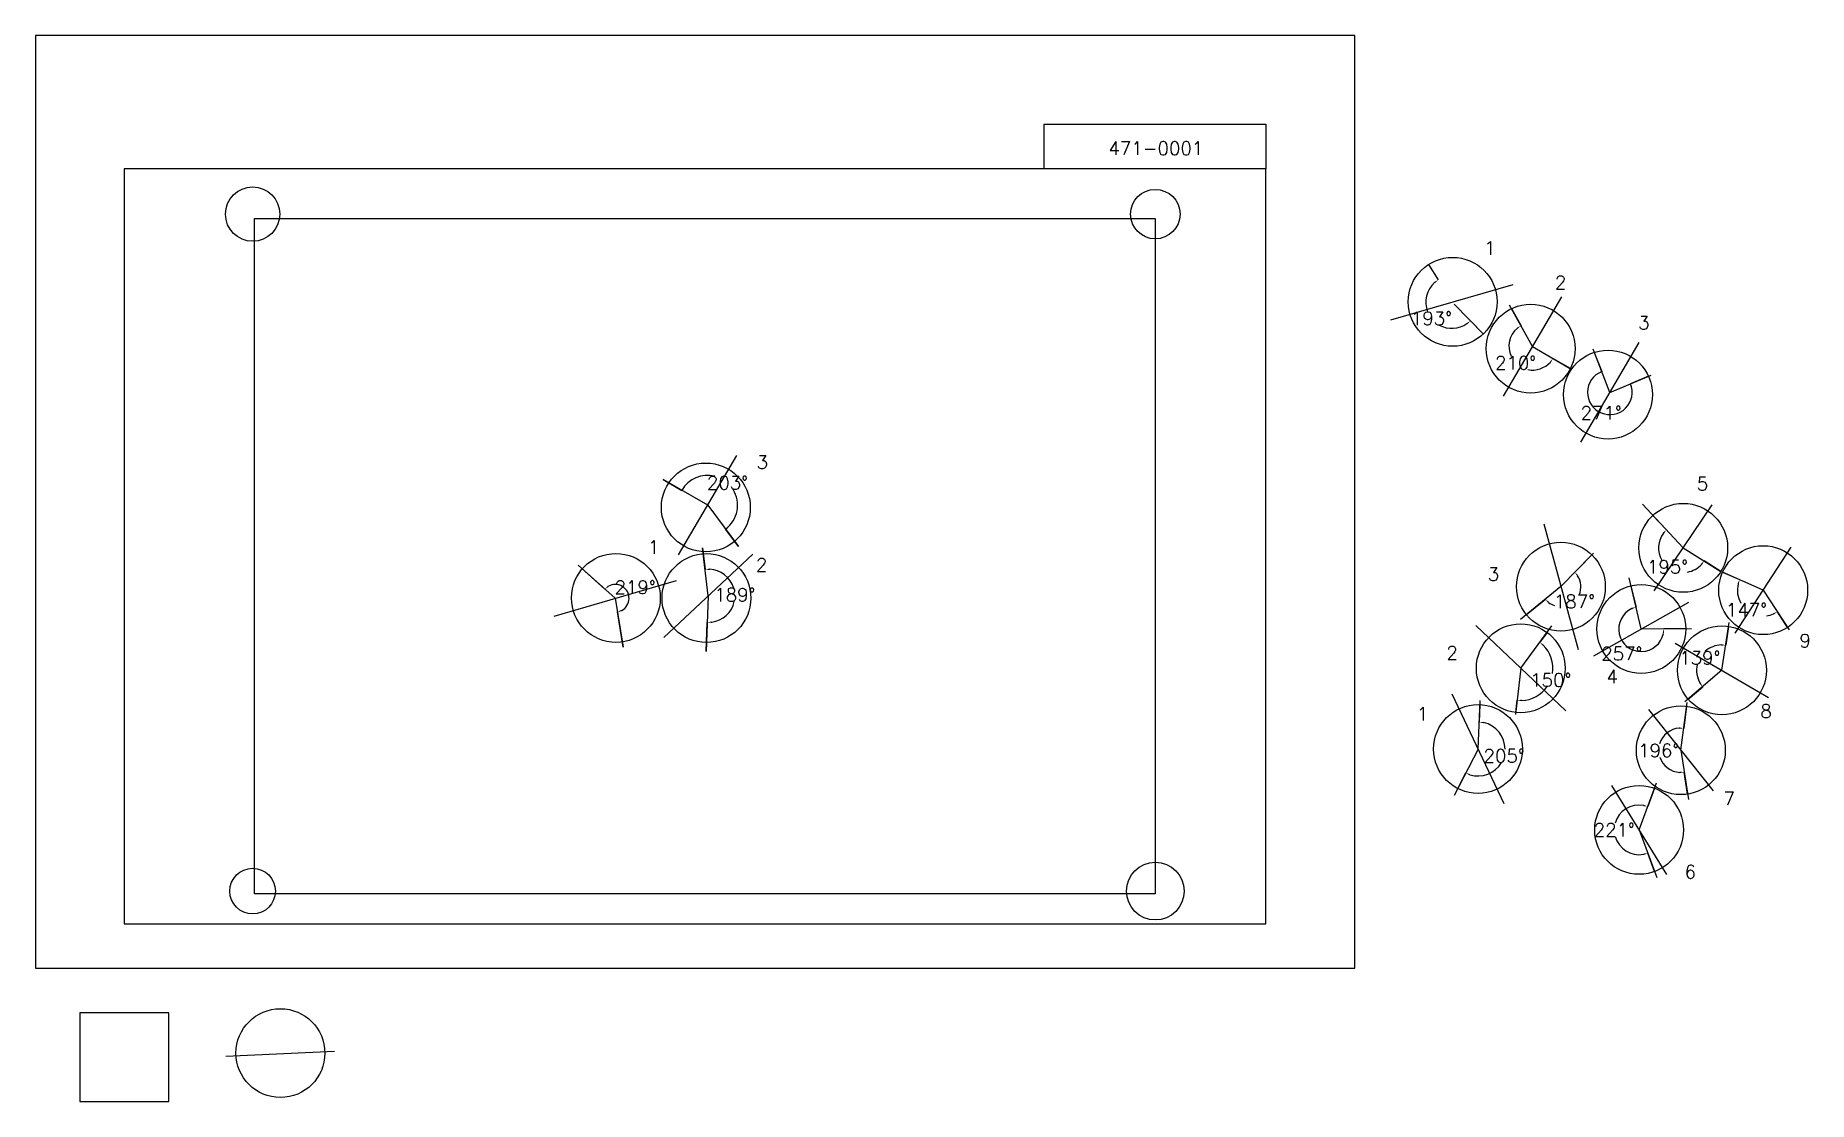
# Model space of a CAD drawing. Extents: x 0 to 1995680, y -150000 to 1050000.
import ezdxf

# ---------------------------------------------------------------- set-up
doc = ezdxf.new("R2010")
doc.units = 0
doc.header["$MEASUREMENT"] = 0
doc.layers.get('0').update_dxf_attribs({"linetype": 'CONTINUOUS'})
doc.layers.get('Defpoints').update_dxf_attribs({"linetype": 'CONTINUOUS'})
for name, color, linetype in [('_0-0_', 7, 'CONTINUOUS'), ('_0-1_V-nasSTD', 7, 'CONTINUOUS'), ('_0-2_番号', 7, 'CONTINUOUS'), ('ADD_LINE', 7, 'CONTINUOUS'), ('文字', 7, 'CONTINUOUS'), ('画像', 7, 'CONTINUOUS')]:
    doc.layers.add(name, color=color, linetype=linetype)
doc.layers.add('位置合わせ用', color=7, linetype='CONTINUOUS', plot=False)
doc.styles.get("Standard").update_dxf_attribs({"font": 'txt', "height": 15000, "bigfont": 'bigfont.shx'})
doc.dimstyles.get("Standard").update_dxf_attribs({"dimtxt": 0.18, "dimasz": 0.18, "dimexe": 0.18, "dimexo": 0.0625, "dimgap": 0.09, "dimtad": 0, "dimtih": 1, "dimtoh": 1, "dimdec": 4, "dimzin": 0, "dimdsep": 46, "dimtxsty": 'Standard', "dimcen": 0.09, "dimadec": 0, "dimazin": 0, "dimtfac": 1, "dimtdec": 4, "dimtofl": 0, "dimtmove": 0, "dimatfit": 3, "dimfxl": 1, "dimtolj": 1, "dimtzin": 0, "dimarcsym": 0})
picture_1 = doc.add_image_def('image1.jpg', size_in_pixel=(800, 600))

# ---------------------------------------------------------------- blocks, each defined once
blk = doc.blocks.new('-000-CCURVE_ORG002')
at = {"layer": '_0-0_', "color": 5, "linetype": 'Continuous'}
for p, q in [((30, -10), (10, -10)), ((10, -10), (10, -30)), ((30, -30), (30, -10)), ((10, -30), (30, -30))]:
    blk.add_line(p, q, dxfattribs=at)
blk = doc.blocks.new('-008-$$ATRU$$11$$背景色$$色$$0_0_0')
at = {"layer": '_0-2_番号'}
blk.add_blockref('-000-CCURVE_ORG002', (0, 0), dxfattribs=at)
blk = doc.blocks.new('*D27')
at = {"color": 0, "linetype": 'Continuous', "lineweight": -2}
for p, q in [((1568104, 792245), (1578880, 774840)), ((1629640, 714000), (1615070, 728792))]:
    blk.add_line(p, q, dxfattribs=at)
for start, end in [(131.496881, 201.309321), (240.743794, 304.832348)]:
    blk.add_arc((1594392, 749786), 29468, start, end, dxfattribs=at)
at = {"color": 0}
for points in [[(1575365, 771189), (1574370, 772526), (1578880, 774841)], [(1611756, 724957), (1610691, 726240), (1615070, 728792)]]:
    blk.add_solid(points, dxfattribs=at)
at = {"layer": 'Defpoints', "color": 0}
for p in [(1568104, 792245), (1565088, 746690), (1594392, 749786), (1629640, 714000)]:
    blk.add_point(p, dxfattribs=at)
at = {"color": 0, "linetype": 'Continuous', "insert": (1571223, 731578), "char_height": 15000, "attachment_point": 5}
blk.add_mtext('\\A1;193%%d', dxfattribs=at)
blk = doc.blocks.new('*D28')
at = {"color": 0, "linetype": 'Continuous', "lineweight": -2}
for p, q in [((1661270, 742552), (1672046, 723311)), ((1727583, 674939), (1708054, 686470))]:
    blk.add_line(p, q, dxfattribs=at)
for start, end in [(130.005432, 204.698825), (258.553097, 318.68482)]:
    blk.add_arc((1685082, 700035), 26678, start, end, dxfattribs=at)
at = {"color": 0}
for points in [[(1668405, 719784), (1667458, 721156), (1672046, 723311)], [(1705795, 681933), (1704445, 682911), (1708054, 686470)]]:
    blk.add_solid(points, dxfattribs=at)
at = {"layer": 'Defpoints', "color": 0}
for p in [(1661270, 742552), (1685082, 700035), (1658755, 695717), (1727583, 674939)]:
    blk.add_point(p, dxfattribs=at)
at = {"color": 0, "linetype": 'Continuous', "insert": (1666003, 681387), "char_height": 15000, "attachment_point": 5}
blk.add_mtext('\\A1;210%%d', dxfattribs=at)
blk = doc.blocks.new('*D31')
at = {"layer": 'ADD_LINE', "color": 0, "linetype": 'Continuous', "lineweight": -2}
for p, q in [((1754468, 693292), (1762933, 671691)), ((1815520, 666412), (1795295, 657972))]:
    blk.add_line(p, q, dxfattribs=at)
blk.add_arc((1772102, 648293), 25131, 111.399612, 22.651687, dxfattribs=at)
at = {"layer": 'ADD_LINE', "color": 0}
for points in [[(1762933, 671691), (1762933, 671692), (1762933, 671692)], [(1795295, 657972), (1795295, 657972), (1795295, 657972)]]:
    blk.add_solid(points, dxfattribs=at)
at = {"layer": 'Defpoints', "color": 0}
for p in [(1754468, 693293), (1815520, 666412), (1772102, 648293), (1781612, 625030)]:
    blk.add_point(p, dxfattribs=at)
at = {"layer": 'ADD_LINE', "color": 0, "linetype": 'Continuous', "insert": (1762293, 625154), "char_height": 15000, "attachment_point": 5}
blk.add_mtext('\\A1;271%%d', dxfattribs=at)
blk = doc.blocks.new('*D491')
at = {"color": 0, "linetype": 'Continuous', "lineweight": -2}
for p, q in [((1751739, 465489), (1732627, 445749)), ((1678130, 398067), (1699469, 415377))]:
    blk.add_line(p, q, dxfattribs=at)
for start, end in [(336.144896, 33.182037), (231.794704, 251.124092)]:
    blk.add_arc((1716960, 429566), 22524, start, end, dxfattribs=at)
at = {"color": 0}
for points in [[(1736454, 442424), (1735169, 441363), (1732627, 445749)], [(1703615, 412461), (1702445, 411274), (1699469, 415377)]]:
    blk.add_solid(points, dxfattribs=at)
at = {"layer": 'Defpoints', "color": 0}
for p in [(1751739, 465489), (1716960, 429566), (1721390, 407483), (1678130, 398067)]:
    blk.add_point(p, dxfattribs=at)
at = {"color": 0, "linetype": 'Continuous', "insert": (1732174, 412957), "char_height": 15000, "attachment_point": 5}
blk.add_mtext('\\A1;187%%d', dxfattribs=at)
blk = doc.blocks.new('*D492')
at = {"color": 0, "linetype": 'Continuous', "lineweight": -2}
for p, q in [((1795756, 430536), (1801502, 406567)), ((1857413, 381914), (1832765, 381914))]:
    blk.add_line(p, q, dxfattribs=at)
blk.add_arc((1807413, 381914), 25352, 114.799968, 348.681771, dxfattribs=at)
at = {"color": 0}
for points in [[(1797052, 404141), (1796506, 405715), (1801502, 406567)], [(1833102, 376856), (1831443, 377020), (1832765, 381914)]]:
    blk.add_solid(points, dxfattribs=at)
at = {"layer": 'Defpoints', "color": 0}
for p in [(1795756, 430536), (1807413, 381914), (1857413, 381914), (1782372, 377953)]:
    blk.add_point(p, dxfattribs=at)
at = {"color": 0, "linetype": 'Continuous', "insert": (1785522, 354154), "char_height": 15000, "attachment_point": 5}
blk.add_mtext('\\A1;257%%d', dxfattribs=at)
blk = doc.blocks.new('*D493')
at = {"color": 0, "linetype": 'Continuous', "lineweight": -2}
for p, q in [((1820530, 509821), (1835711, 493537)), ((1897056, 446799), (1878163, 458576))]:
    blk.add_line(p, q, dxfattribs=at)
for start, end in [(143.334675, 210.101384), (280.106779, 317.720454)]:
    blk.add_arc((1854625, 473248), 27737, start, end, dxfattribs=at)
at = {"color": 0}
for points in [[(1832997, 489256), (1831755, 490367), (1835711, 493537)], [(1875811, 454086), (1874482, 455091), (1878164, 458576)]]:
    blk.add_solid(points, dxfattribs=at)
at = {"layer": 'Defpoints', "color": 0}
for p in [(1820530, 509821), (1828248, 464670), (1854625, 473248), (1897056, 446799)]:
    blk.add_point(p, dxfattribs=at)
at = {"color": 0, "linetype": 'Continuous', "insert": (1836992, 451837), "char_height": 15000, "attachment_point": 5}
blk.add_mtext('\\A1;195%%d', dxfattribs=at)
blk = doc.blocks.new('*D494')
at = {"color": 0, "linetype": 'Continuous', "lineweight": -2}
for p, q in [((1898983, 445985), (1918111, 437442)), ((1972040, 383774), (1960558, 401296))]:
    blk.add_line(p, q, dxfattribs=at)
for start, end in [(165.807401, 210.211074), (277.248647, 293.36074)]:
    blk.add_arc((1944636, 425596), 29051, start, end, dxfattribs=at)
at = {"color": 0}
for points in [[(1917260, 432445), (1915685, 432991), (1918111, 437442)], [(1956551, 398192), (1955761, 399660), (1960558, 401296)]]:
    blk.add_solid(points, dxfattribs=at)
at = {"layer": 'Defpoints', "color": 0}
for p in [(1898983, 445985), (1944636, 425596), (1918315, 413302), (1972040, 383774)]:
    blk.add_point(p, dxfattribs=at)
at = {"color": 0, "linetype": 'Continuous', "insert": (1925802, 403477), "char_height": 15000, "attachment_point": 5}
blk.add_mtext('\\A1;147%%d', dxfattribs=at)
blk = doc.blocks.new('*D495')
at = {"color": 0, "linetype": 'Continuous', "lineweight": -2}
for p, q in [((1905768, 384875), (1902513, 363628)), ((1860169, 302989), (1876517, 316945))]:
    blk.add_line(p, q, dxfattribs=at)
for start, end in [(91.353178, 131.441588), (167.09141, 210.423453)]:
    blk.add_arc((1898196, 335452), 28505, start, end, dxfattribs=at)
at = {"color": 0}
for points in [[(1897470, 363117), (1897577, 364780), (1902513, 363628)], [(1872938, 320534), (1874295, 321501), (1876517, 316945)]]:
    blk.add_solid(points, dxfattribs=at)
at = {"layer": 'Defpoints', "color": 0}
for p in [(1905768, 384875), (1869843, 338388), (1898196, 335452), (1860169, 302988)]:
    blk.add_point(p, dxfattribs=at)
at = {"color": 0, "linetype": 'Continuous', "insert": (1873293, 349320), "char_height": 15000, "attachment_point": 5}
blk.add_mtext('\\A1;139%%d', dxfattribs=at)
blk = doc.blocks.new('*D496')
at = {"color": 0, "linetype": 'Continuous', "lineweight": -2}
for p, q in [((1858455, 295016), (1855197, 270165)), ((1859503, 196014), (1855720, 220790))]:
    blk.add_line(p, q, dxfattribs=at)
for start, end in [(94.038985, 163.131251), (198.141012, 267.174359)]:
    blk.add_arc((1851956, 245440), 24936, start, end, dxfattribs=at)
at = {"color": 0}
for points in [[(1850174, 269482), (1850224, 271148), (1855197, 270165)], [(1850769, 219702), (1850684, 221367), (1855720, 220790)]]:
    blk.add_solid(points, dxfattribs=at)
at = {"layer": 'Defpoints', "color": 0}
for p in [(1858455, 295016), (1830828, 258686), (1851956, 245440), (1859503, 196013)]:
    blk.add_point(p, dxfattribs=at)
at = {"color": 0, "linetype": 'Continuous', "insert": (1827020, 245176), "char_height": 15000, "attachment_point": 5}
blk.add_mtext('\\A1;196%%d', dxfattribs=at)
blk = doc.blocks.new('*D497')
at = {"color": 0, "linetype": 'Continuous', "lineweight": -2}
for p, q in [((1822212, 202729), (1814625, 182023)), ((1822429, 108915), (1814746, 129585))]:
    blk.add_line(p, q, dxfattribs=at)
for start, end in [(80.138657, 164.570745), (195.704123, 280.126128)]:
    blk.add_arc((1805008, 155782), 27948, start, end, dxfattribs=at)
at = {"color": 0}
for points in [[(1809579, 182512), (1810011, 184122), (1814625, 182024)], [(1810141, 127465), (1809703, 129073), (1814746, 129585)]]:
    blk.add_solid(points, dxfattribs=at)
at = {"layer": 'Defpoints', "color": 0}
for p in [(1822212, 202729), (1782577, 172453), (1805008, 155782), (1822429, 108915)]:
    blk.add_point(p, dxfattribs=at)
at = {"color": 0, "linetype": 'Continuous', "insert": (1777061, 155717), "char_height": 15000, "attachment_point": 5}
blk.add_mtext('\\A1;221%%d', dxfattribs=at)
blk = doc.blocks.new('*D498')
at = {"color": 0, "linetype": 'Continuous', "lineweight": -2}
for p, q in [((1625770, 296770), (1624955, 277149)), ((1600772, 202378), (1609775, 219831))]:
    blk.add_line(p, q, dxfattribs=at)
for start, end in [(359.485, 78.175433), (252.157684, 329.799221)]:
    blk.add_arc((1623695, 246814), 30362, start, end, dxfattribs=at)
at = {"color": 0}
for points in [[(1630020, 277358), (1629814, 275704), (1624955, 277149)], [(1614712, 218681), (1614072, 217142), (1609775, 219830)]]:
    blk.add_solid(points, dxfattribs=at)
at = {"layer": 'Defpoints', "color": 0}
for p in [(1625770, 296770), (1623695, 246814), (1643620, 223904), (1600771, 202378)]:
    blk.add_point(p, dxfattribs=at)
at = {"color": 0, "linetype": 'Continuous', "insert": (1653045, 239041), "char_height": 15000, "attachment_point": 5}
blk.add_mtext('\\A1;205%%d', dxfattribs=at)
blk = doc.blocks.new('*D499')
at = {"color": 0, "linetype": 'Continuous', "lineweight": -2}
for p, q in [((1701383, 378009), (1693229, 366905)), ((1666138, 288028), (1667695, 301715))]:
    blk.add_line(p, q, dxfattribs=at)
for start, end in [(350.928401, 45.795102), (271.425062, 325.127142)]:
    blk.add_arc((1671789, 337708), 36225, start, end, dxfattribs=at)
at = {"color": 0}
for points in [[(1697584, 364311), (1696507, 363039), (1693229, 366906)], [(1672727, 302327), (1672653, 300662), (1667695, 301715)]]:
    blk.add_solid(points, dxfattribs=at)
at = {"layer": 'Defpoints', "color": 0}
for p in [(1701383, 378009), (1671789, 337708), (1696760, 311465), (1666138, 288028)]:
    blk.add_point(p, dxfattribs=at)
at = {"color": 0, "linetype": 'Continuous', "insert": (1705518, 324496), "char_height": 15000, "attachment_point": 5}
blk.add_mtext('\\A1;150%%d', dxfattribs=at)
blk = doc.blocks.new('*D662')
at = {"color": 0, "linetype": 'Continuous', "lineweight": -2}
for p, q in [((610782, 453700), (640920, 426864)), ((661551, 361426), (655066, 401130))]:
    blk.add_line(p, q, dxfattribs=at)
blk.add_arc((652555, 416504), 15579, 297.746307, 119.847981, dxfattribs=at)
at = {"color": 0}
for points in [[(644276, 430663), (645326, 429370), (640920, 426864)], [(659543, 403507), (660072, 401927), (655066, 401130)]]:
    blk.add_solid(points, dxfattribs=at)
at = {"layer": 'Defpoints', "color": 0}
for p in [(610782, 453700), (652555, 416504), (667992, 414414), (661552, 361426)]:
    blk.add_point(p, dxfattribs=at)
at = {"color": 0, "linetype": 'Continuous', "insert": (674970, 428826), "char_height": 15000, "attachment_point": 5}
blk.add_mtext('\\A1;219%%d', dxfattribs=at)
blk = doc.blocks.new('*D667')
at = {"color": 0, "linetype": 'Continuous', "lineweight": -2}
for p, q in [((750930, 473085), (753806, 448936)), ((754983, 356701), (756215, 389346))]:
    blk.add_line(p, q, dxfattribs=at)
for start, end in [(16.926421, 87.202016), (277.428013, 347.856777)]:
    blk.add_arc((757343, 419235), 29911, start, end, dxfattribs=at)
at = {"color": 0}
for points in [[(758774, 449943), (758832, 448277), (753806, 448936)], [(761171, 390408), (761248, 388743), (756215, 389346)]]:
    blk.add_solid(points, dxfattribs=at)
at = {"layer": 'Defpoints', "color": 0}
for p in [(750930, 473086), (757343, 419235), (783458, 404654), (754983, 356701)]:
    blk.add_point(p, dxfattribs=at)
at = {"color": 0, "linetype": 'Continuous', "insert": (787229, 420443), "char_height": 15000, "attachment_point": 5}
blk.add_mtext('\\A1;189%%d', dxfattribs=at)
blk = doc.blocks.new('*D670')
at = {"layer": 'ADD_LINE', "color": 0, "linetype": 'Continuous', "lineweight": -2}
for p, q in [((706345, 550096), (727511, 537964)), ((791462, 474823), (776825, 494355))]:
    blk.add_line(p, q, dxfattribs=at)
for start, end in [(76.473325, 150.17942), (306.846872, 31.73251)]:
    blk.add_arc((756670, 521251), 33610, start, end, dxfattribs=at)
at = {"layer": 'ADD_LINE', "color": 0}
for points in [[(727511, 537964), (727511, 537964), (727511, 537964)], [(776825, 494355), (776825, 494355), (776825, 494355)]]:
    blk.add_solid(points, dxfattribs=at)
at = {"layer": 'Defpoints', "color": 0}
for p in [(706345, 550096), (756670, 521251), (789191, 529736), (791462, 474822)]:
    blk.add_point(p, dxfattribs=at)
at = {"layer": 'ADD_LINE', "color": 0, "linetype": 'Continuous', "insert": (778935, 546428), "char_height": 15000, "attachment_point": 5}
blk.add_mtext('\\A1;203%%d', dxfattribs=at)

msp = doc.modelspace()

# ---------------------------------------------------------------- linework, layer by layer
at = {"layer": '_0-1_V-nasSTD', "color": 7, "linetype": 'Continuous'}
for p, q in [((1485000, 1050000), (0, 1050000)), ((0, 1050000), (0, 0)), ((1485000, 1050000), (0, 1050000)), ((0, 1050000), (0, 0)), ((1485000, 0), (1485000, 1050000)), ((1485000, 0), (1485000, 1050000)), ((1135000, 950000), (1135000, 900000)), ((1135000, 950000), (1385000, 950000)), ((1385000, 950000), (1385000, 900000)), ((1385000, 900000), (100000, 900000)), ((100000, 900000), (100000, 50000)), ((1385000, 50000), (1385000, 900000)), ((100000, 50000), (1385000, 50000)), ((0, 0), (1485000, 0)), ((0, 0), (1485000, 0))]:
    msp.add_line(p, q, dxfattribs=at)
at = {"layer": 'ADD_LINE', "color": 1, "linetype": 'Continuous'}
for p, q in [((1525489.26411, 729736.80972), (1663294.76411, 769835.80972)), ((1652183.75, 644122.25), (1717980.25, 755947.75)), ((1739204, 592380), (1805000.5, 704205.5)), ((723772.09608, 465338), (789568.59608, 577163.5)), ((1821877.5, 424988.75), (1887372.5, 521508.25)), ((1697570.25, 500232.75), (1736350.75, 358900.25)), ((707256.94142, 372334.29129), (807428.44142, 466136.29129)), ((1913181.5, 377335.75), (1976091.5, 473855.25)), ((583651.84534, 396454.8361), (721457.34534, 436553.8361)), ((1753929.625, 351651), (1860896.375, 412176)), ((1621047.25, 385691.75), (1722530.75, 289723.25)), ((1845628, 366045.25), (1950765, 304858.75)), ((1652998, 185073.625), (1594392, 308553.375)), ((1815685.75, 291198.75), (1888225.25, 199682.25)), ((1774077.375, 205907.625), (1835939.625, 105656.375)), ((214262.32302, -98799.56876), (336470.78129, -93322.43898))]:
    msp.add_line(p, q, dxfattribs=at)
at = {"layer": 'ADD_LINE', "color": 5, "linetype": 'Continuous'}
for p, q in [((1596753.25, 747633.75), (1629814.8632, 713821.27417)), ((1685082, 700035), (1659184.32722, 746275.9796)), ((1685082, 700035), (1729204.75, 673981.25)), ((1772102.25, 648292.75), (1753088.25, 696812.75)), ((1772102.25, 648292.75), (1818728.75, 667751.25)), ((756670.34608, 521250.75), (706345.05422, 550095.96892)), ((756670.34608, 521250.75), (791462, 474822.5)), ((1854625, 473248.5), (1808849, 522350.5)), ((757342.69142, 419235.29129), (750930, 473085.5)), ((1716960.5, 429566.5), (1753562.5, 467373)), ((1854625, 473248.5), (1897056.43973, 446799.05913)), ((652554.59534, 416504.3361), (610782.04668, 453699.95844)), ((1807413, 381913.5), (1793639, 439367)), ((1944636.5, 425595.5), (1898982.72033, 445985.01696)), ((757342.69142, 419235.29129), (754983, 356701)), ((1716960.5, 429566.5), (1671317, 392540)), ((1944636.5, 425595.5), (1973774.5, 381126)), ((652554.59534, 416504.3361), (661551.5, 361426)), ((1671789, 337707.5), (1706795, 385379.5)), ((1807413, 381913.5), (1863954, 382324.5)), ((1898196.5, 335452), (1906453.5, 389349)), ((1671789, 337707.5), (1665848.5, 285484.5)), ((1898196.5, 335452), (1856470.5, 299831.5)), ((1623695, 246813.5), (1625961, 301369)), ((1851955.5, 245440.5), (1859012, 299267)), ((1623695, 246813.5), (1596663, 194414)), ((1851955.5, 245440.5), (1860424, 189982.5)), ((1805008.5, 155782), (1824425, 208767)), ((1805008.5, 155782), (1824967.5, 102086))]:
    msp.add_line(p, q, dxfattribs=at)
at = {"layer": 'ADD_LINE', "color": 5, "linetype": 'ByBlock'}
for centre in [(1595122.531, 750173.16957), (1682964.15392, 697503.40947), (1769984.40392, 645761.15947), (754552.5, 518719.15947), (1854625, 473248.5), (1716960.5, 429566.5), (653285.11223, 416891.19595), (755224.84534, 416703.70076), (1944636.5, 425595.5), (1807413, 381913.5), (1671789, 337707.5), (1898196.5, 335452), (1623695, 246813.5), (1851955.5, 245440.5), (1805008.5, 155782), (275704.61091, -95468.83904)]:
    msp.add_circle(centre, 50000, dxfattribs=at)
at = {"layer": '位置合わせ用', "color": 5, "linetype": 'Continuous'}
for centre, radius in [((244424.4, 848880.595), 30579.2687), ((1260424.4, 848880.595), 27848.33235), ((244424.4, 86880.595), 25672.78835), ((1260424.4, 86880.595), 32483.49996)]:
    msp.add_circle(centre, radius, dxfattribs=at)

# ---------------------------------------------------------------- block references
at = {"layer": '_0-0_', "xscale": 5000, "yscale": 5000, "zscale": 5000}
msp.add_blockref('-008-$$ATRU$$11$$背景色$$色$$0_0_0', (0, 0), dxfattribs=at)

# ---------------------------------------------------------------- texts
at = {"layer": '文字', "linetype": 'Continuous'}
msp.add_text('471-0001', height=15000, dxfattribs=at).set_placement((1207698.06436, 915464.91089))
at = {"layer": '文字', "color": 5, "linetype": 'Continuous'}
for s, p in [('1', (1630487.25, 803200.25)), ('2', (1710202.25, 764419.75)), ('3', (1803921.25, 719176.25)), ('3', (811728, 562256)), ('5', (1869915.5, 537924.5)), ('1', (689390.98589, 466583.08043)), ('2', (810894, 446659)), ('3', (1634648.5, 436234)), ('2', (1588112.5, 347470.5)), ('9', (1985394, 361259)), ('4', (1768225, 320755)), ('1', (1554675.5, 278872.5)), ('8', (1941443, 281975)), ('7', (1900077.5, 183732)), ('6', (1856126.5, 101001))]:
    msp.add_text(s, height=15000, dxfattribs=at).set_placement(p)

# ---------------------------------------------------------------- dimensions: what is measured, and where the dimension line sits
at = {"color": 5, "linetype": 'Continuous'}
for base, center, p1, p2, picture, middle in [((1565087.53393, 746690.32692), (1594392.01411, 749786.30972), (1568104.28301, 792244.70716), (1629640.37756, 713999.72255), '*D27', (1571223.47133, 731577.62241)), ((1658755.37189, 695717.29916), (1685082, 700035), (1661270.03834, 742551.88724), (1727582.99975, 674938.86655), '*D28', (1666003.1859, 681387.40657)), ((1828247.78266, 464669.97736), (1854625, 473248.5), (1820530.00471, 509820.77496), (1897056.43973, 446799.05913), '*D493', (1836992.31129, 451837.35959)), ((783458.22352, 404653.57541), (757342.69142, 419235.29129), (750930, 473085.5), (754983, 356701), '*D667', (787228.93755, 420443.49128)), ((1721390.09476, 407482.85738), (1716960.5, 429566.5), (1678130.31175, 398067.03206), (1751738.96223, 465489.45318), '*D491', (1732173.79314, 412957.33707)), ((667992.37483, 414414.45735), (652554.59534, 416504.3361), (610782, 453700), (661551.5, 361426), '*D662', (674969.90347, 428825.80088)), ((1918314.78218, 413302.45288), (1944636.5, 425595.5), (1898982.72033, 445985.01696), (1972039.66207, 383773.65513), '*D494', (1925801.91661, 403477.40097)), ((1782371.80396, 377952.81807), (1807413, 381913.5), (1795756.22764, 430535.71363), (1857413, 381913.5), '*D492', (1785522.0665, 354154.083)), ((1869843.38327, 338388.13925), (1898196.5, 335452), (1905768.1427, 384875.37733), (1860168.60968, 302988.48883), '*D495', (1873292.67853, 349319.94211)), ((1696759.55691, 311464.59843), (1671789, 337707.5), (1701382.75886, 378008.98181), (1666137.81658, 288027.88521), '*D499', (1705518.41059, 324495.93475)), ((1643620.26767, 223904.13343), (1623695, 246813.5), (1625769.99506, 296770.4254), (1600771.49485, 202378.00843), '*D498', (1653045.2288, 239040.50589)), ((1830827.87159, 258686.19425), (1851955.5, 245440.5), (1858454.74523, 295016.29865), (1859503.06849, 196013.44051), '*D496', (1827020.47673, 245176.46757)), ((1782577.26898, 172453.19885), (1805008.5, 155782), (1822212.38039, 202729.06061), (1822429.15575, 108914.94597), '*D497', (1777060.60516, 155717.42107))]:
    dim = msp.add_angular_dim_3p(base=base, center=center, p1=p1, p2=p2, dimstyle='Standard', override={"dimasz": 5000, "dimtmove": 2}, dxfattribs=at)
    dim.commit()
    dim.dimension.update_dxf_attribs({"geometry": picture, "text_midpoint": middle})
at = {"layer": 'ADD_LINE', "color": 5, "linetype": 'Continuous'}
for base, center, p1, p2, picture, middle in [((1781611.89489, 625030.08669), (1772102.25, 648292.75), (1754467.74397, 693292.55187), (1815520.42476, 666412.32907), '*D31', (1762292.86514, 625154.49351)), ((789191.04162, 529736.47774), (756670.34608, 521250.75), (706345, 550096), (791462, 474822.5), '*D670', (778934.94524, 546427.93883))]:
    dim = msp.add_angular_dim_3p(base=base, center=center, p1=p1, p2=p2, dimstyle='Standard', override={"dimtmove": 2}, dxfattribs=at)
    dim.commit()
    dim.dimension.update_dxf_attribs({"geometry": picture, "text_midpoint": middle})

# ---------------------------------------------------------------- pictures from other files: only their frames are drawn
at = {"layer": '画像', "color": 5, "linetype": 'Continuous'}
image = msp.add_image(picture_1, insert=(246533, 83655), size_in_units=(1013896.53094, 760422.39821), dxfattribs=at)
image.dxf.flags = 7

doc.saveas('drawing.dxf')
